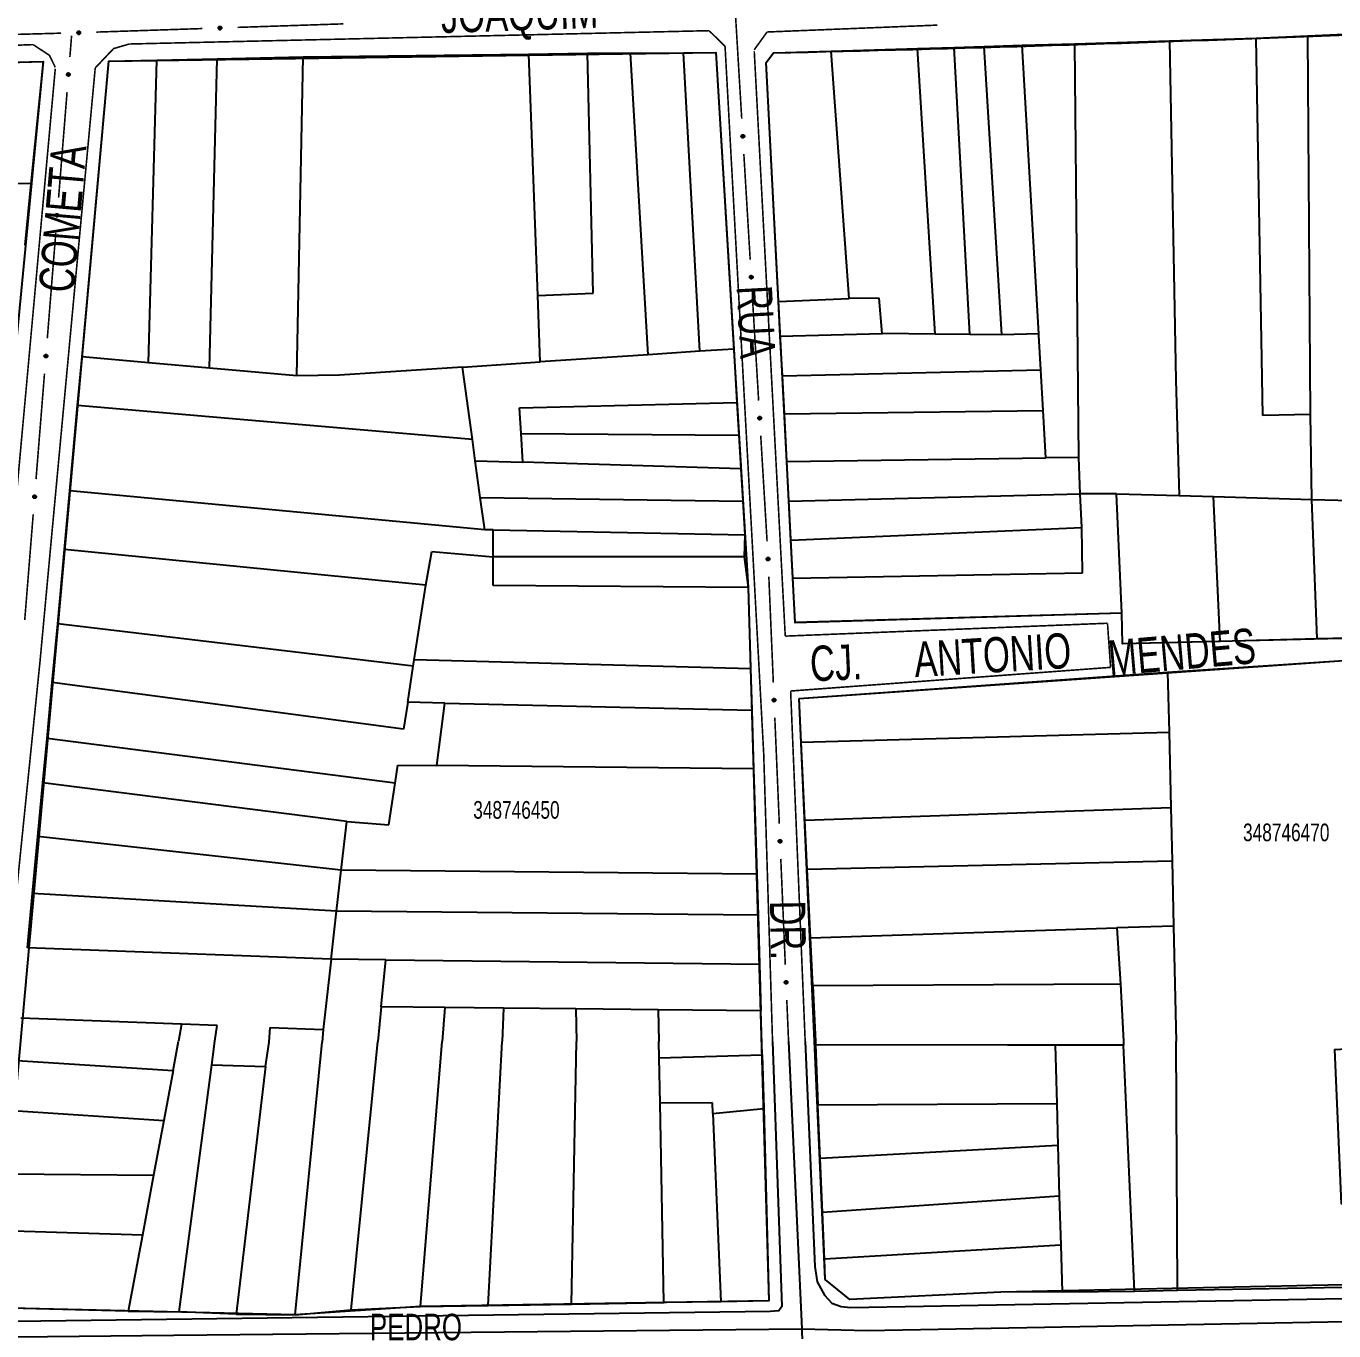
# Model space of a CAD drawing. Extents: x 199219 to 200475, y 4837288 to 4839440.
# Drawn here: x 199688.8 to 199837, y 4838713 to 4838860.8 of the extents above; entities that cross this region are included whole.
import ezdxf

# ---------------------------------------------------------------- set-up
doc = ezdxf.new("R2010")
doc.units = 0
doc.header["$LTSCALE"] = 3
doc.header["$MEASUREMENT"] = 0
doc.linetypes.add('PHANTOMX2', pattern=[5, 2.5, -0.5, 0.5, -0.5, 0.5, -0.5])
for name, color, linetype in [('CD_MALHA_LOTES', 40, 'CONTINUOUS'), ('CD_TXT_QUADRA', 7, 'CONTINUOUS'), ('RU-QUADRAS', 210, 'CONTINUOUS'), ('SV-EIXO-RUA-PAV', 20, 'CONTINUOUS'), ('SV-RUA-NAO-PAV-S-GUIA-C-GUIA', 7, 'PHANTOMX2'), ('SV-RUA-PAVIM-S-GUIA-C-GUIA', 7, 'CONTINUOUS'), ('SV-TXT-RUA-PAV-S-GUIA-C-GUIA', 7, 'CONTINUOUS')]:
    doc.layers.add(name, color=color, linetype=linetype)
doc.styles.add('3487-46-2D_TXTB$0$ARIAL', font='ARIAL.TTF')
doc.styles.add('ARIAL', font='ARIAL.TTF')

msp = doc.modelspace()

# ---------------------------------------------------------------- linework, layer by layer
at = {"layer": 'CD_MALHA_LOTES'}
for p, q in [((199801.7, 4838858.65), (199807.65, 4838858.83)), ((199807.65, 4838858.83), (199818.37, 4838859.15)), ((199808.11, 4838811.96), (199807.65, 4838858.83)), ((199818.37, 4838859.15), (199828.19, 4838859.45)), ((199818.37, 4838859.15), (199819.08, 4838820.72)), ((199828.19, 4838859.45), (199834.04, 4838859.72)), ((199828.97, 4838816.7), (199828.19, 4838859.45)), ((199834.04, 4838859.72), (199839.83, 4838859.99)), ((199834.36, 4838816.8), (199834.04, 4838859.72)), ((199710.48, 4838857.13), (199720.23, 4838857.34)), ((199719.51, 4838821.18), (199720.23, 4838857.34)), ((199720.23, 4838857.34), (199745.78, 4838857.63)), ((199745.78, 4838857.63), (199752.43, 4838857.75)), ((199746.8, 4838830.29), (199745.78, 4838857.63)), ((199752.43, 4838857.75), (199757.32, 4838857.78)), ((199753.09, 4838830.56), (199752.43, 4838857.75)), ((199757.32, 4838857.78), (199763.33, 4838857.81)), ((199759.32, 4838823.59), (199757.32, 4838857.78)), ((199763.33, 4838857.81), (199766.98, 4838857.83)), ((199765.18, 4838823.98), (199763.33, 4838857.81)), ((199766.98, 4838857.83), (199769, 4838824.23)), ((199772.68, 4838856.69), (199773.51, 4838857.79)), ((199773.51, 4838857.79), (199780.03, 4838857.99)), ((199780.03, 4838857.99), (199789.84, 4838858.29)), ((199782.08, 4838829.97), (199780.03, 4838857.99)), ((199789.84, 4838858.29), (199793.97, 4838858.41)), ((199791.84, 4838825.93), (199789.84, 4838858.29)), ((199793.97, 4838858.41), (199797.36, 4838858.52)), ((199795.77, 4838825.89), (199793.97, 4838858.41)), ((199797.36, 4838858.52), (199801.7, 4838858.65)), ((199799.37, 4838825.85), (199797.36, 4838858.52)), ((199803.56, 4838825.94), (199801.7, 4838858.65)), ((199679, 4838856.51), (199690.76, 4838856.81)), ((199690.76, 4838856.81), (199689.37, 4838842.95)), ((199695.16, 4838823.35), (199698.2, 4838856.87)), ((199698.2, 4838856.87), (199703.62, 4838856.98)), ((199702.7, 4838822.68), (199703.62, 4838856.98)), ((199703.62, 4838856.98), (199710.48, 4838857.13)), ((199709.59, 4838822.06), (199710.48, 4838857.13)), ((199774.08, 4838829.63), (199772.68, 4838856.69)), ((199689.37, 4838842.95), (199678.21, 4838843.21)), ((199689.37, 4838842.95), (199688.67, 4838836.01)), ((199746.8, 4838830.29), (199753.09, 4838830.56)), ((199747.08, 4838822.78), (199746.8, 4838830.29)), ((199774.08, 4838829.63), (199782.08, 4838829.97)), ((199774.28, 4838825.71), (199774.08, 4838829.63)), ((199785.48, 4838830.01), (199782.08, 4838829.97)), ((199785.83, 4838825.99), (199785.48, 4838830.01)), ((199774.28, 4838825.71), (199785.83, 4838825.99)), ((199774.51, 4838821.19), (199774.28, 4838825.71)), ((199791.84, 4838825.93), (199785.83, 4838825.99)), ((199795.77, 4838825.89), (199791.84, 4838825.93)), ((199799.37, 4838825.85), (199795.77, 4838825.89)), ((199803.56, 4838825.94), (199799.37, 4838825.85)), ((199803.57, 4838825.78), (199803.56, 4838825.94)), ((199803.79, 4838821.86), (199803.57, 4838825.78)), ((199694.66, 4838817.82), (199695.16, 4838823.35)), ((199702.7, 4838822.68), (199695.16, 4838823.35)), ((199759.32, 4838823.59), (199747.08, 4838822.78)), ((199765.18, 4838823.98), (199759.32, 4838823.59)), ((199769, 4838824.23), (199765.18, 4838823.98)), ((199769, 4838824.23), (199769.36, 4838818.18)), ((199709.59, 4838822.06), (199702.7, 4838822.68)), ((199719.51, 4838821.18), (199709.59, 4838822.06)), ((199738.26, 4838822.19), (199724.34, 4838821.26)), ((199738.26, 4838822.19), (199747.08, 4838822.78)), ((199739.39, 4838813.97), (199738.26, 4838822.19)), ((199774.51, 4838821.19), (199803.79, 4838821.86)), ((199804.05, 4838817.27), (199803.79, 4838821.86)), ((199724.34, 4838821.26), (199719.51, 4838821.18)), ((199774.74, 4838816.9), (199774.51, 4838821.19)), ((199819.08, 4838820.72), (199819.47, 4838807.62)), ((199693.78, 4838808.15), (199694.66, 4838817.82)), ((199739.39, 4838813.97), (199694.66, 4838817.82)), ((199744.73, 4838817.57), (199769.36, 4838818.18)), ((199744.9, 4838814.66), (199744.73, 4838817.57)), ((199769.36, 4838818.18), (199769.58, 4838814.48)), ((199774.74, 4838816.9), (199804.05, 4838817.27)), ((199775.02, 4838811.5), (199774.74, 4838816.9)), ((199804.35, 4838811.9), (199804.05, 4838817.27)), ((199834.36, 4838816.8), (199828.97, 4838816.7)), ((199834.5, 4838807.19), (199834.36, 4838816.8)), ((199744.9, 4838814.66), (199769.58, 4838814.48)), ((199745.09, 4838811.4), (199744.9, 4838814.66)), ((199769.58, 4838814.48), (199769.82, 4838810.65)), ((199739.72, 4838811.56), (199739.39, 4838813.97)), ((199740.29, 4838807.42), (199739.72, 4838811.56)), ((199739.72, 4838811.56), (199745.09, 4838811.4)), ((199769.82, 4838810.65), (199745.09, 4838811.4)), ((199775.02, 4838811.5), (199804.35, 4838811.9)), ((199775.25, 4838807), (199775.02, 4838811.5)), ((199808.11, 4838811.96), (199804.35, 4838811.9)), ((199808.24, 4838807.84), (199808.11, 4838811.96)), ((199769.82, 4838810.65), (199770.04, 4838806.98)), ((199693.18, 4838801.5), (199693.78, 4838808.15)), ((199740.79, 4838803.76), (199693.78, 4838808.15)), ((199740.29, 4838807.42), (199770.04, 4838806.98)), ((199740.79, 4838803.76), (199740.29, 4838807.42)), ((199770.04, 4838806.98), (199770.26, 4838803.17)), ((199775.25, 4838807), (199808.24, 4838807.84)), ((199775.48, 4838802.59), (199775.25, 4838807)), ((199812.38, 4838807.83), (199808.24, 4838807.84)), ((199808.45, 4838804.01), (199808.24, 4838807.84)), ((199812.98, 4838794.31), (199812.38, 4838807.83)), ((199812.38, 4838807.83), (199819.47, 4838807.62)), ((199819.47, 4838807.62), (199823.36, 4838807.51)), ((199824.13, 4838791.1), (199823.36, 4838807.51)), ((199823.36, 4838807.51), (199834.5, 4838807.19)), ((199835.09, 4838791.39), (199834.5, 4838807.19)), ((199834.5, 4838807.19), (199840.86, 4838807.01)), ((199775.48, 4838802.59), (199808.45, 4838804.01)), ((199808.51, 4838798.89), (199808.45, 4838804.01)), ((199741.74, 4838803.76), (199740.79, 4838803.76)), ((199741.74, 4838803.76), (199770.26, 4838803.17)), ((199741.74, 4838800.68), (199741.74, 4838803.76)), ((199770.26, 4838803.17), (199770.17, 4838800.68)), ((199775.7, 4838798.28), (199775.48, 4838802.59)), ((199692.42, 4838793.1), (199693.18, 4838801.5)), ((199734.11, 4838797.47), (199693.18, 4838801.5)), ((199734.11, 4838797.47), (199734.78, 4838801.28)), ((199734.78, 4838801.28), (199741.74, 4838800.68)), ((199770.17, 4838800.68), (199741.74, 4838800.68)), ((199741.74, 4838797.42), (199741.74, 4838800.68)), ((199770.17, 4838800.68), (199770.62, 4838797.21)), ((199775.7, 4838798.28), (199808.51, 4838798.89)), ((199775.96, 4838793.25), (199775.7, 4838798.28)), ((199732.81, 4838789.03), (199734.11, 4838797.47)), ((199770.62, 4838797.21), (199741.74, 4838797.42)), ((199770.62, 4838797.21), (199770.91, 4838788)), ((199812.98, 4838794.31), (199775.96, 4838793.25)), ((199813.06, 4838790.82), (199812.98, 4838794.31)), ((199691.79, 4838786.43), (199692.42, 4838793.1)), ((199732.7, 4838788.28), (199692.42, 4838793.1)), ((199824.13, 4838791.1), (199813.06, 4838790.82)), ((199835.09, 4838791.39), (199824.13, 4838791.1)), ((199845.66, 4838791.62), (199835.09, 4838791.39)), ((199818.16, 4838787.62), (199841.95, 4838789.2)), ((199732.06, 4838784.2), (199732.7, 4838788.28)), ((199732.7, 4838788.28), (199732.81, 4838789.03)), ((199770.91, 4838788), (199732.81, 4838789.03)), ((199770.91, 4838788), (199771.05, 4838783.3)), ((199691.2, 4838780.09), (199691.79, 4838786.43)), ((199731.59, 4838781.15), (199691.79, 4838786.43)), ((199776.4, 4838784.64), (199818.16, 4838787.62)), ((199818.16, 4838787.62), (199818.32, 4838780.83)), ((199732.06, 4838784.2), (199731.59, 4838781.15)), ((199736.26, 4838784.1), (199732.06, 4838784.2)), ((199735.35, 4838777.03), (199736.26, 4838784.1)), ((199736.26, 4838784.1), (199771.05, 4838783.3)), ((199771.05, 4838783.3), (199771.25, 4838776.65)), ((199776.64, 4838779.67), (199776.4, 4838784.64)), ((199776.64, 4838779.67), (199818.32, 4838780.83)), ((199818.32, 4838780.83), (199818.53, 4838772.28)), ((199690.73, 4838775.08), (199691.2, 4838780.09)), ((199730.64, 4838775.05), (199691.2, 4838780.09)), ((199777.06, 4838770.85), (199776.64, 4838779.67)), ((199730.64, 4838775.05), (199730.96, 4838777.07)), ((199730.96, 4838777.07), (199735.35, 4838777.03)), ((199771.25, 4838776.65), (199735.35, 4838777.03)), ((199771.25, 4838776.65), (199771.62, 4838764.73)), ((199690.16, 4838769.01), (199690.73, 4838775.08)), ((199725.16, 4838770.71), (199690.73, 4838775.08)), ((199729.91, 4838770.3), (199730.64, 4838775.05)), ((199777.06, 4838770.85), (199818.53, 4838772.28)), ((199818.53, 4838772.28), (199818.67, 4838766.23)), ((199724.53, 4838765.17), (199725.16, 4838770.71)), ((199725.16, 4838770.71), (199729.91, 4838770.3)), ((199777.32, 4838765.28), (199777.06, 4838770.85)), ((199689.56, 4838762.52), (199690.16, 4838769.01)), ((199724.53, 4838765.17), (199690.16, 4838769.01)), ((199777.32, 4838765.28), (199818.67, 4838766.23)), ((199818.67, 4838766.23), (199818.84, 4838758.85)), ((199724, 4838760.55), (199724.53, 4838765.17)), ((199771.62, 4838764.73), (199724.53, 4838765.17)), ((199771.62, 4838764.73), (199771.76, 4838760.08)), ((199777.69, 4838757.52), (199777.32, 4838765.28)), ((199688.98, 4838756.37), (199689.56, 4838762.52)), ((199724, 4838760.55), (199689.56, 4838762.52)), ((199723.38, 4838755.09), (199724, 4838760.55)), ((199771.76, 4838760.08), (199724, 4838760.55)), ((199771.76, 4838760.08), (199771.93, 4838754.53)), ((199777.69, 4838757.52), (199812.425946, 4838758.629421)), ((199818.84, 4838758.85), (199812.425946, 4838758.629421)), ((199812.425946, 4838758.629421), (199812.827672, 4838752.26374)), ((199818.84, 4838758.85), (199819.15, 4838745.75)), ((199777.95, 4838752.07), (199777.69, 4838757.52)), ((199723.38, 4838755.09), (199688.98, 4838756.37)), ((199723.38, 4838755.09), (199722.47, 4838747.11)), ((199729.57, 4838755.02), (199723.38, 4838755.09)), ((199729.05, 4838749.7), (199729.57, 4838755.02)), ((199729.57, 4838755.02), (199771.93, 4838754.53)), ((199771.93, 4838754.53), (199772.09, 4838749.24)), ((199805.27116, 4838752.233167), (199777.95, 4838752.07)), ((199812.827672, 4838752.26374), (199805.27116, 4838752.233167)), ((199812.827672, 4838752.26374), (199813.15, 4838745.81)), ((199777.95, 4838752.07), (199778.25, 4838745.75)), ((199729.05, 4838749.7), (199728.66, 4838745.75)), ((199736.28, 4838749.62), (199729.05, 4838749.7)), ((199736.28, 4838749.62), (199735.95, 4838745.75)), ((199742.93, 4838749.55), (199736.28, 4838749.62)), ((199742.93, 4838749.55), (199742.75, 4838745.75)), ((199751.13, 4838749.46), (199742.93, 4838749.55)), ((199760.46, 4838749.36), (199751.13, 4838749.46)), ((199751.13, 4838749.46), (199751.18, 4838745.75)), ((199772.09, 4838749.24), (199760.46, 4838749.36)), ((199760.46, 4838749.36), (199760.51, 4838745.75)), ((199706.45, 4838747.71), (199688.23, 4838748.4)), ((199706.45, 4838747.71), (199706.08, 4838745.79)), ((199710.48, 4838747.56), (199706.45, 4838747.71)), ((199710.21, 4838745.79), (199710.48, 4838747.56)), ((199716.355999, 4838745.682869), (199716.47, 4838747.34)), ((199716.47, 4838747.34), (199722.47, 4838747.11)), ((199722.47, 4838747.11), (199722.37, 4838745.68))]:
    msp.add_line(p, q, dxfattribs=at)
at = {"layer": 'CD_MALHA_LOTES', "linetype": 'Continuous'}
for p, q in [((199772.24, 4838744.26), (199772.09, 4838749.24)), ((199705.48, 4838742.49), (199706.08, 4838745.79)), ((199709.88, 4838743.1), (199710.21, 4838745.79)), ((199715.95, 4838742.93), (199716.355999, 4838745.682869)), ((199719.31, 4838714.78), (199722.37, 4838745.68)), ((199725.66, 4838715.34), (199728.66, 4838745.75)), ((199733.53, 4838715.72), (199735.95, 4838745.75)), ((199741.19, 4838715.85), (199742.75, 4838745.75)), ((199750.62, 4838716.01), (199751.18, 4838745.75)), ((199760.55, 4838743.92), (199760.51, 4838745.75)), ((199778.25, 4838745.75), (199778.27, 4838745.4)), ((199778.27, 4838745.4), (199778.53, 4838738.58)), ((199800.009446, 4838745.343228), (199778.27, 4838745.4)), ((199805.44, 4838745.33), (199800.009446, 4838745.343228)), ((199811.103718, 4838745.353697), (199805.44, 4838745.33)), ((199805.44, 4838745.33), (199805.62, 4838738.72)), ((199813.16, 4838745.36), (199811.103718, 4838745.353697)), ((199813.15, 4838745.81), (199813.16, 4838745.36)), ((199814.4, 4838717.46), (199813.16, 4838745.36)), ((199819.28, 4838717.58), (199819.15, 4838745.75)), ((199687.81, 4838743.61), (199705.48, 4838742.49)), ((199760.55, 4838743.92), (199772.24, 4838744.26)), ((199760.66, 4838738.76), (199760.55, 4838743.92)), ((199772.24, 4838744.26), (199772.41, 4838738.16)), ((199705.48, 4838742.49), (199704.42, 4838736.8)), ((199706.18, 4838715.12), (199709.88, 4838743.1)), ((199709.88, 4838743.1), (199715.95, 4838742.93)), ((199715.95, 4838742.93), (199712.62, 4838714.88)), ((199766.59, 4838738.83), (199760.66, 4838738.76)), ((199761.08, 4838716.17), (199760.66, 4838738.76)), ((199766.64, 4838737.61), (199766.59, 4838738.83)), ((199687.33, 4838737.96), (199704.42, 4838736.8)), ((199766.64, 4838737.61), (199772.41, 4838738.16)), ((199766.64, 4838737.61), (199767.54, 4838716.28)), ((199772.41, 4838738.16), (199772.99, 4838716.38)), ((199778.53, 4838738.58), (199805.62, 4838738.72)), ((199778.79, 4838732.49), (199778.53, 4838738.58)), ((199805.62, 4838738.72), (199805.72, 4838733.98)), ((199704.42, 4838736.8), (199703.27, 4838730.61)), ((199805.72, 4838733.98), (199778.79, 4838732.49)), ((199805.72, 4838733.98), (199805.89, 4838728.22)), ((199779.06, 4838726.37), (199778.79, 4838732.49)), ((199686.73, 4838730.76), (199703.27, 4838730.61)), ((199703.27, 4838730.61), (199702, 4838723.83)), ((199805.89, 4838728.22), (199779.06, 4838726.37)), ((199805.89, 4838728.22), (199806.05, 4838722.67)), ((199779.28, 4838721.11), (199779.06, 4838726.37)), ((199702, 4838723.83), (199686.19, 4838724.31)), ((199702, 4838723.83), (199700.4, 4838715.21)), ((199806.05, 4838722.67), (199779.28, 4838721.11)), ((199806.05, 4838722.67), (199806.2, 4838717.41)), ((199779.38, 4838718.78), (199779.28, 4838721.11)), ((199782.16, 4838716.52), (199779.38, 4838718.78)), ((199799.25, 4838717.34), (199782.16, 4838716.52)), ((199806.2, 4838717.41), (199799.25, 4838717.34)), ((199806.2, 4838717.41), (199814.4, 4838717.46)), ((199814.4, 4838717.46), (199819.28, 4838717.58)), ((199819.28, 4838717.58), (199840.04, 4838717.97)), ((199700.4, 4838715.21), (199685.46, 4838715.6)), ((199700.4, 4838715.21), (199706.18, 4838715.12)), ((199712.62, 4838714.88), (199706.18, 4838715.12)), ((199719.31, 4838714.78), (199725.66, 4838715.34)), ((199725.66, 4838715.34), (199733.53, 4838715.72)), ((199733.53, 4838715.72), (199741.19, 4838715.85)), ((199741.19, 4838715.85), (199750.62, 4838716.01)), ((199750.62, 4838716.01), (199761.08, 4838716.17)), ((199767.54, 4838716.28), (199761.08, 4838716.17)), ((199772.99, 4838716.38), (199767.54, 4838716.28)), ((199712.62, 4838714.88), (199719.31, 4838714.78))]:
    msp.add_line(p, q, dxfattribs=at)
at = {"layer": 'RU-QUADRAS', "color": 6, "linetype": 'Continuous'}
for points in [[(199563.07, 4838997.71, 0.0093331344), (199662, 4839018.25), (199718.71, 4838931.19), (199717.71, 4838928.6), (199708.12, 4838923.85, 0.0169523893), (199708.62, 4838865.96, 0.0077709375), (199587.07, 4838860.2), (199581.93, 4838905.45), (199578.72, 4838925.56)], [(199772.68, 4838856.69), (199773.51, 4838857.79, 0.0080451857), (199899.63, 4838862.77), (199900.91, 4838861.99), (199928.73, 4838804.93, -0.0116969733), (199857.6, 4838790.24), (199845.87, 4838789.94), (199845.66, 4838791.62), (199813.06, 4838790.82), (199812.98, 4838794.31), (199775.96, 4838793.2)], [(199589.01, 4838853.27), (199589.95, 4838854.3), (199690.76, 4838856.81), (199684.3, 4838789.87), (199646.17, 4838792.6), (199646.55, 4838787.25), (199683.66, 4838784.64), (199677.76, 4838714.87), (199609.49, 4838714.03), (199607.97, 4838715.95, -0.0105393935), (199598.01, 4838791.62), (199593.16, 4838824.81), (199634.38, 4838830.94), (199634.33, 4838834.41), (199592.6, 4838828.69)]]:
    msp.add_lwpolyline(points, format="xyb", close=True, dxfattribs=at)
for points in [[(199685.46, 4838715.6), (199698.2, 4838856.87), (199766.98, 4838857.83), (199770.62, 4838797.21), (199772.99, 4838716.38), (199733.53, 4838715.72), (199719.31, 4838714.78)], [(199776.4, 4838784.64), (199841.95, 4838789.2), (199841.85, 4838784.59), (199902.14, 4838789.22), (199899.52, 4838794.34), (199930.74, 4838801.39), (199971.26, 4838720.25), (199889.47, 4838719.58), (199866.44, 4838718.3), (199848.7, 4838718.42), (199799.25, 4838717.34), (199782.16, 4838716.52), (199779.38, 4838718.78)]]:
    msp.add_lwpolyline(points, close=True, dxfattribs=at)
at = {"layer": 'SV-EIXO-RUA-PAV', "const_width": 0.18}
for points in [[(199769.19, 4838862.32), (199769.908358, 4838850.341521)], [(199696.795666, 4838860.149902), (199708.788996, 4838860.549947)], [(199712.786773, 4838860.683295), (199724.780103, 4838861.08334)], [(199680.802178, 4838859.694461), (199692.797564, 4838860.027228)], [(199693.787101, 4838857.333888), (199693.946929, 4838859.327492)], [(199693.946929, 4838859.327492), (199693.98, 4838859.74)], [(199692.508475, 4838841.38506), (199693.467444, 4838853.346681)], [(199770.147811, 4838846.348695), (199770.866169, 4838834.370215)], [(199691.229849, 4838825.436232), (199692.188819, 4838837.397853)], [(199771.105622, 4838830.377389), (199771.823981, 4838818.39891)], [(199689.951223, 4838809.487404), (199690.910193, 4838821.449025)], [(199772.063433, 4838814.406084), (199772.781792, 4838802.427605)], [(199688.672598, 4838793.538576), (199689.631567, 4838805.500197)], [(199772.980021, 4838798.432668), (199773.48872, 4838786.443455)], [(199773.658287, 4838782.447051), (199774.166986, 4838770.457838)], [(199774.336552, 4838766.461433), (199774.845251, 4838754.47222)], [(199775.014818, 4838750.475816), (199775.184384, 4838746.479412)], [(199775.184384, 4838746.479412), (199775.215656, 4838745.74239)]]:
    msp.add_lwpolyline(points, dxfattribs=at)
at = {"layer": 'SV-EIXO-RUA-PAV'}
for points in [[(199694.649507, 4838860.188458), (199694.682409, 4838860.224645), (199694.718087, 4838860.249017), (199694.753694, 4838860.260781), (199694.78787, 4838860.262972), (199694.823086, 4838860.261275), (199694.858214, 4838860.25173), (199694.894856, 4838860.232501), (199694.931388, 4838860.199751), (199694.953953, 4838860.161562), (199694.967354, 4838860.12727), (199694.97169, 4838860.091764), (199694.969468, 4838860.057581), (199694.958348, 4838860.021421), (199694.938498, 4838859.984478), (199694.904677, 4838859.948541), (199694.869536, 4838859.924886), (199694.834796, 4838859.914412), (199694.799074, 4838859.910279), (199694.763142, 4838859.912442), (199694.728714, 4838859.92201), (199694.691555, 4838859.942062), (199694.656527, 4838859.975913), (199694.632534, 4838860.010693), (199694.621575, 4838860.045277), (199694.618298, 4838860.080537), (199694.61957, 4838860.115879), (199694.627694, 4838860.15159), (199694.649507, 4838860.188458)], [(199710.640614, 4838860.721851), (199710.673516, 4838860.758038), (199710.709193, 4838860.782411), (199710.744801, 4838860.794174), (199710.778977, 4838860.796365), (199710.814193, 4838860.794668), (199710.849321, 4838860.785124), (199710.885962, 4838860.765894), (199710.922494, 4838860.733144), (199710.94506, 4838860.694955), (199710.958461, 4838860.660663), (199710.962797, 4838860.625158), (199710.960575, 4838860.590974), (199710.949454, 4838860.554814), (199710.929605, 4838860.517871), (199710.895784, 4838860.481934), (199710.860643, 4838860.458279), (199710.825903, 4838860.447805), (199710.790181, 4838860.443672), (199710.754249, 4838860.445836), (199710.719821, 4838860.455403), (199710.682662, 4838860.475455), (199710.647634, 4838860.509307), (199710.623641, 4838860.544086), (199710.612682, 4838860.57867), (199710.609405, 4838860.61393), (199710.610677, 4838860.649272), (199710.618801, 4838860.684983), (199710.640614, 4838860.721851)], [(199693.506062, 4838855.205861), (199693.473828, 4838855.242644), (199693.453647, 4838855.280849), (199693.445986, 4838855.317559), (199693.447675, 4838855.351763), (199693.453344, 4838855.386562), (199693.4668, 4838855.420385), (199693.49005, 4838855.454616), (199693.526722, 4838855.48721), (199693.567218, 4838855.505311), (199693.602806, 4838855.514748), (199693.638574, 4838855.51504), (199693.672286, 4838855.508967), (199693.706957, 4838855.493827), (199693.741417, 4838855.469927), (199693.773299, 4838855.432259), (199693.792827, 4838855.394668), (199693.799305, 4838855.358966), (199693.799372, 4838855.323006), (199693.793158, 4838855.287549), (199693.779758, 4838855.254424), (199693.755632, 4838855.219771), (199693.718036, 4838855.188797), (199693.680766, 4838855.168891), (199693.645165, 4838855.161914), (199693.60976, 4838855.162646), (199693.574789, 4838855.167907), (199693.540226, 4838855.180018), (199693.506062, 4838855.205861)], [(199770.129367, 4838848.49512), (199770.166414, 4838848.463191), (199770.191726, 4838848.428173), (199770.204431, 4838848.392891), (199770.207528, 4838848.358785), (199770.206767, 4838848.323536), (199770.198159, 4838848.288167), (199770.179909, 4838848.251028), (199770.148141, 4838848.213639), (199770.110564, 4838848.190068), (199770.07664, 4838848.175761), (199770.041262, 4838848.170484), (199770.007032, 4838848.171797), (199769.970589, 4838848.181954), (199769.933133, 4838848.200815), (199769.89631, 4838848.23367), (199769.871731, 4838848.26817), (199769.860338, 4838848.30262), (199769.855258, 4838848.33822), (199769.856466, 4838848.374197), (199769.865116, 4838848.408867), (199769.884175, 4838848.446545), (199769.917084, 4838848.48246), (199769.951214, 4838848.507368), (199769.985495, 4838848.519241), (199770.020656, 4838848.523453), (199770.056019, 4838848.52312), (199770.091933, 4838848.515947), (199770.129367, 4838848.49512)], [(199692.227436, 4838839.257033), (199692.195203, 4838839.293816), (199692.175021, 4838839.332021), (199692.16736, 4838839.368731), (199692.169049, 4838839.402935), (199692.174718, 4838839.437734), (199692.188174, 4838839.471556), (199692.211424, 4838839.505788), (199692.248096, 4838839.538382), (199692.288592, 4838839.556483), (199692.32418, 4838839.565919), (199692.359948, 4838839.566212), (199692.39366, 4838839.560139), (199692.428331, 4838839.544999), (199692.462792, 4838839.521099), (199692.494673, 4838839.483431), (199692.514202, 4838839.44584), (199692.520679, 4838839.410138), (199692.520746, 4838839.374178), (199692.514532, 4838839.338721), (199692.501132, 4838839.305596), (199692.477006, 4838839.270943), (199692.43941, 4838839.239968), (199692.402141, 4838839.220063), (199692.366539, 4838839.213086), (199692.331134, 4838839.213818), (199692.296163, 4838839.219079), (199692.2616, 4838839.23119), (199692.227436, 4838839.257033)], [(199771.087178, 4838832.523815), (199771.124226, 4838832.491885), (199771.149537, 4838832.456868), (199771.162242, 4838832.421585), (199771.165339, 4838832.387479), (199771.164578, 4838832.352231), (199771.15597, 4838832.316862), (199771.137721, 4838832.279723), (199771.105952, 4838832.242334), (199771.068375, 4838832.218762), (199771.034451, 4838832.204456), (199770.999074, 4838832.199178), (199770.964844, 4838832.200492), (199770.9284, 4838832.210648), (199770.890944, 4838832.22951), (199770.854121, 4838832.262364), (199770.829542, 4838832.296865), (199770.818149, 4838832.331315), (199770.813069, 4838832.366914), (199770.814277, 4838832.402891), (199770.822927, 4838832.437561), (199770.841986, 4838832.47524), (199770.874895, 4838832.511154), (199770.909025, 4838832.536062), (199770.943306, 4838832.547936), (199770.978467, 4838832.552148), (199771.01383, 4838832.551814), (199771.049744, 4838832.544641), (199771.087178, 4838832.523815)], [(199690.94881, 4838823.308205), (199690.916577, 4838823.344988), (199690.896395, 4838823.383193), (199690.888735, 4838823.419903), (199690.890423, 4838823.454107), (199690.896092, 4838823.488906), (199690.909548, 4838823.522728), (199690.932798, 4838823.55696), (199690.96947, 4838823.589554), (199691.009966, 4838823.607655), (199691.045554, 4838823.617091), (199691.081322, 4838823.617384), (199691.115034, 4838823.61131), (199691.149706, 4838823.596171), (199691.184166, 4838823.572271), (199691.216047, 4838823.534603), (199691.235576, 4838823.497012), (199691.242054, 4838823.46131), (199691.24212, 4838823.42535), (199691.235907, 4838823.389893), (199691.222507, 4838823.356768), (199691.19838, 4838823.322115), (199691.160785, 4838823.29114), (199691.123515, 4838823.271235), (199691.087913, 4838823.264258), (199691.052509, 4838823.26499), (199691.017537, 4838823.270251), (199690.982974, 4838823.282362), (199690.94881, 4838823.308205)], [(199772.044989, 4838816.552509), (199772.082037, 4838816.52058), (199772.107348, 4838816.485562), (199772.120053, 4838816.45028), (199772.12315, 4838816.416174), (199772.122389, 4838816.380925), (199772.113781, 4838816.345556), (199772.095532, 4838816.308417), (199772.063763, 4838816.271028), (199772.026187, 4838816.247457), (199771.992262, 4838816.23315), (199771.956885, 4838816.227873), (199771.922655, 4838816.229186), (199771.886211, 4838816.239343), (199771.848755, 4838816.258204), (199771.811932, 4838816.291059), (199771.787353, 4838816.325559), (199771.77596, 4838816.360009), (199771.77088, 4838816.395609), (199771.772088, 4838816.431586), (199771.780738, 4838816.466256), (199771.799797, 4838816.503934), (199771.832706, 4838816.539849), (199771.866836, 4838816.564757), (199771.901117, 4838816.57663), (199771.936278, 4838816.580842), (199771.971641, 4838816.580509), (199772.007555, 4838816.573336), (199772.044989, 4838816.552509)], [(199689.670185, 4838807.359377), (199689.637951, 4838807.39616), (199689.61777, 4838807.434365), (199689.610109, 4838807.471075), (199689.611798, 4838807.505279), (199689.617467, 4838807.540078), (199689.630923, 4838807.5739), (199689.654172, 4838807.608132), (199689.690844, 4838807.640725), (199689.731341, 4838807.658827), (199689.766928, 4838807.668263), (199689.802696, 4838807.668556), (199689.836409, 4838807.662482), (199689.87108, 4838807.647343), (199689.90554, 4838807.623443), (199689.937422, 4838807.585775), (199689.95695, 4838807.548184), (199689.963428, 4838807.512482), (199689.963494, 4838807.476522), (199689.957281, 4838807.441065), (199689.943881, 4838807.40794), (199689.919754, 4838807.373287), (199689.882159, 4838807.342312), (199689.844889, 4838807.322407), (199689.809288, 4838807.31543), (199689.773883, 4838807.316162), (199689.738911, 4838807.321423), (199689.704349, 4838807.333534), (199689.670185, 4838807.359377)], [(199772.999129, 4838800.579088), (199773.035612, 4838800.546515), (199773.060307, 4838800.51106), (199773.072393, 4838800.47556), (199773.074893, 4838800.441406), (199773.073515, 4838800.406176), (199773.06429, 4838800.370963), (199773.045393, 4838800.334149), (199773.012975, 4838800.297321), (199772.974993, 4838800.274411), (199772.940823, 4838800.2607), (199772.905359, 4838800.256042), (199772.871157, 4838800.257954), (199772.834897, 4838800.268747), (199772.797776, 4838800.288261), (199772.761534, 4838800.321754), (199772.737562, 4838800.35668), (199772.726773, 4838800.391323), (199772.722317, 4838800.427006), (199772.724154, 4838800.462957), (199772.73341, 4838800.49747), (199772.753124, 4838800.534809), (199772.786657, 4838800.570143), (199772.821217, 4838800.59445), (199772.855701, 4838800.605721), (199772.89093, 4838800.609318), (199772.926282, 4838800.608366), (199772.962065, 4838800.600566), (199772.999129, 4838800.579088)], [(199773.677394, 4838784.593471), (199773.713878, 4838784.560898), (199773.738573, 4838784.525443), (199773.750659, 4838784.489943), (199773.753159, 4838784.455789), (199773.751781, 4838784.420558), (199773.742555, 4838784.385346), (199773.723659, 4838784.348532), (199773.691241, 4838784.311704), (199773.653258, 4838784.288793), (199773.619089, 4838784.275083), (199773.583624, 4838784.270425), (199773.549422, 4838784.272337), (199773.513162, 4838784.283129), (199773.476042, 4838784.302643), (199773.439799, 4838784.336137), (199773.415827, 4838784.371062), (199773.405039, 4838784.405706), (199773.400582, 4838784.441389), (199773.40242, 4838784.47734), (199773.411675, 4838784.511853), (199773.43139, 4838784.549192), (199773.464922, 4838784.584525), (199773.499483, 4838784.608832), (199773.533966, 4838784.620104), (199773.569195, 4838784.623701), (199773.604547, 4838784.622749), (199773.64033, 4838784.614949), (199773.677394, 4838784.593471)], [(199774.35566, 4838768.607853), (199774.392143, 4838768.575281), (199774.416838, 4838768.539826), (199774.428924, 4838768.504326), (199774.431424, 4838768.470171), (199774.430046, 4838768.434941), (199774.420821, 4838768.399729), (199774.401925, 4838768.362914), (199774.369507, 4838768.326087), (199774.331524, 4838768.303176), (199774.297354, 4838768.289465), (199774.26189, 4838768.284808), (199774.227688, 4838768.28672), (199774.191428, 4838768.297512), (199774.154307, 4838768.317026), (199774.118065, 4838768.35052), (199774.094093, 4838768.385445), (199774.083304, 4838768.420089), (199774.078848, 4838768.455772), (199774.080685, 4838768.491722), (199774.089941, 4838768.526236), (199774.109655, 4838768.563575), (199774.143188, 4838768.598908), (199774.177748, 4838768.623215), (199774.212232, 4838768.634487), (199774.247461, 4838768.638084), (199774.282813, 4838768.637132), (199774.318596, 4838768.629331), (199774.35566, 4838768.607853)], [(199775.033925, 4838752.622236), (199775.070409, 4838752.589664), (199775.095104, 4838752.554209), (199775.10719, 4838752.518709), (199775.10969, 4838752.484554), (199775.108312, 4838752.449324), (199775.099086, 4838752.414111), (199775.08019, 4838752.377297), (199775.047772, 4838752.34047), (199775.009789, 4838752.317559), (199774.97562, 4838752.303848), (199774.940155, 4838752.299191), (199774.905953, 4838752.301103), (199774.869693, 4838752.311895), (199774.832573, 4838752.331409), (199774.79633, 4838752.364903), (199774.772358, 4838752.399828), (199774.76157, 4838752.434472), (199774.757113, 4838752.470155), (199774.758951, 4838752.506105), (199774.768206, 4838752.540619), (199774.787921, 4838752.577958), (199774.821453, 4838752.613291), (199774.856014, 4838752.637598), (199774.890497, 4838752.64887), (199774.925726, 4838752.652467), (199774.961078, 4838752.651514), (199774.996861, 4838752.643714), (199775.033925, 4838752.622236)]]:
    msp.add_lwpolyline(points, close=True, dxfattribs=at)
for points in [[(199694.702687, 4838860.238626), (199694.831836, 4838860.255221)], [(199694.718087, 4838860.249017), (199694.823086, 4838860.261275)], [(199710.609405, 4838860.61393), (199710.958461, 4838860.660663)], [(199710.610677, 4838860.649272), (199710.94506, 4838860.694955)], [(199710.612682, 4838860.57867), (199710.962797, 4838860.625158)], [(199710.613654, 4838860.595955), (199710.958958, 4838860.64024)], [(199710.61379, 4838860.632823), (199710.946729, 4838860.679425)], [(199710.618801, 4838860.684983), (199710.922494, 4838860.733144)], [(199710.619471, 4838860.667144), (199710.929181, 4838860.714337)], [(199710.621656, 4838860.560725), (199710.958686, 4838860.607464)], [(199710.623641, 4838860.544086), (199710.960575, 4838860.590974)], [(199710.630608, 4838860.701648), (199710.900769, 4838860.747522)], [(199710.63784, 4838860.525767), (199710.950323, 4838860.571688)], [(199710.640614, 4838860.721851), (199710.885962, 4838860.765894)], [(199710.647634, 4838860.509307), (199710.949454, 4838860.554814)], [(199710.659337, 4838860.740834), (199710.860264, 4838860.774841)], [(199710.668934, 4838860.494038), (199710.936504, 4838860.53573)], [(199710.673516, 4838860.758038), (199710.849321, 4838860.785124)], [(199710.682662, 4838860.475455), (199710.929605, 4838860.517871)], [(199710.693794, 4838860.772019), (199710.822942, 4838860.788615)], [(199710.706666, 4838860.467991), (199710.904956, 4838860.49918)], [(199710.709193, 4838860.782411), (199710.814193, 4838860.794668)], [(199710.719821, 4838860.455403), (199710.895784, 4838860.481934)], [(199710.741351, 4838860.451399), (199710.871818, 4838860.469404)], [(199710.754249, 4838860.445836), (199710.860643, 4838860.458279)], [(199694.618298, 4838860.080537), (199694.967354, 4838860.12727)], [(199694.61957, 4838860.115879), (199694.953953, 4838860.161562)], [(199694.621575, 4838860.045277), (199694.97169, 4838860.091764)], [(199694.622547, 4838860.062562), (199694.967852, 4838860.106847)], [(199694.622683, 4838860.099429), (199694.955622, 4838860.146032)], [(199694.627694, 4838860.15159), (199694.931388, 4838860.199751)], [(199694.628365, 4838860.133751), (199694.938075, 4838860.180944)], [(199694.630549, 4838860.027332), (199694.96758, 4838860.074071)], [(199694.632534, 4838860.010693), (199694.969468, 4838860.057581)], [(199694.639501, 4838860.168254), (199694.909662, 4838860.214128)], [(199694.646733, 4838859.992374), (199694.959216, 4838860.038295)], [(199694.649507, 4838860.188458), (199694.894856, 4838860.232501)], [(199694.656527, 4838859.975913), (199694.958348, 4838860.021421)], [(199694.66823, 4838860.207441), (199694.869158, 4838860.241448)], [(199694.677828, 4838859.960645), (199694.945397, 4838860.002336)], [(199694.682409, 4838860.224645), (199694.858214, 4838860.25173)], [(199694.691555, 4838859.942062), (199694.938498, 4838859.984478)], [(199694.715559, 4838859.934598), (199694.91385, 4838859.965787)], [(199694.728714, 4838859.92201), (199694.904677, 4838859.948541)], [(199694.750244, 4838859.918006), (199694.880711, 4838859.936011)], [(199694.763142, 4838859.912442), (199694.869536, 4838859.924886)], [(199693.453647, 4838855.280849), (199693.453344, 4838855.386562)], [(199693.46223, 4838855.264374), (199693.460348, 4838855.39457)], [(199693.473828, 4838855.242644), (199693.4668, 4838855.420385)], [(199693.489318, 4838855.22661), (199693.478254, 4838855.430095)], [(199693.506062, 4838855.205861), (199693.49005, 4838855.454616)], [(199693.525004, 4838855.193634), (199693.509979, 4838855.467249)], [(199693.540226, 4838855.180018), (199693.526722, 4838855.48721)], [(199693.558026, 4838855.178666), (199693.546164, 4838855.491727)], [(199693.574789, 4838855.167907), (199693.567218, 4838855.505311)], [(199693.591485, 4838855.169139), (199693.582837, 4838855.505213)], [(199693.60976, 4838855.162646), (199693.602806, 4838855.514748)], [(199693.6281, 4838855.164835), (199693.623154, 4838855.512932)], [(199693.645165, 4838855.161914), (199693.638574, 4838855.51504)], [(199693.66401, 4838855.168801), (199693.655689, 4838855.508955)], [(199693.680766, 4838855.168891), (199693.672286, 4838855.508967)], [(199693.700573, 4838855.180927), (199693.690289, 4838855.496599)], [(199693.718036, 4838855.188797), (199693.706957, 4838855.493827)], [(199693.735616, 4838855.208234), (199693.724454, 4838855.478802)], [(199693.755632, 4838855.219771), (199693.741417, 4838855.469927)], [(199693.765763, 4838855.242777), (199693.757201, 4838855.443323)], [(199693.779758, 4838855.254424), (199693.773299, 4838855.432259)], [(199693.786172, 4838855.275363), (199693.783038, 4838855.407029)], [(199693.793158, 4838855.287549), (199693.792827, 4838855.394668)], [(199769.865116, 4838848.408867), (199769.89631, 4838848.23367)], [(199769.87735, 4838848.422351), (199769.913793, 4838848.224959)], [(199769.884175, 4838848.446545), (199769.933133, 4838848.200815)], [(199769.902386, 4838848.460761), (199769.951168, 4838848.194393)], [(199769.917084, 4838848.48246), (199769.970589, 4838848.181954)], [(199769.933279, 4838848.492687), (199769.98748, 4838848.181534)], [(199769.951214, 4838848.507368), (199770.007032, 4838848.171797)], [(199769.967794, 4838848.509794), (199770.023466, 4838848.174123)], [(199769.985495, 4838848.519241), (199770.041262, 4838848.170484)], [(199770.0028, 4838848.518728), (199770.056238, 4838848.174721)], [(199770.020656, 4838848.523453), (199770.07664, 4838848.175761)], [(199770.039658, 4838848.519571), (199770.095084, 4838848.187987)], [(199770.056019, 4838848.52312), (199770.110564, 4838848.190068)], [(199770.074118, 4838848.514803), (199770.129518, 4838848.206456)], [(199770.091933, 4838848.515947), (199770.148141, 4838848.213639)], [(199770.108905, 4838848.504587), (199770.161936, 4838848.235739)], [(199770.129367, 4838848.49512), (199770.179909, 4838848.251028)], [(199770.14884, 4838848.476908), (199770.188171, 4838848.276955)], [(199770.166414, 4838848.463191), (199770.198159, 4838848.288167)], [(199770.18093, 4838848.443291), (199770.200948, 4838848.314629)], [(199770.191726, 4838848.428173), (199770.206767, 4838848.323536)], [(199769.856466, 4838848.374197), (199769.871731, 4838848.26817)], [(199769.861685, 4838848.387238), (199769.883148, 4838848.257295)], [(199692.246378, 4838839.244806), (199692.231354, 4838839.518421)], [(199692.2616, 4838839.23119), (199692.248096, 4838839.538382)], [(199692.279401, 4838839.229838), (199692.267538, 4838839.542898)], [(199692.296163, 4838839.219079), (199692.288592, 4838839.556483)], [(199692.312859, 4838839.220311), (199692.304211, 4838839.556385)], [(199692.331134, 4838839.213818), (199692.32418, 4838839.565919)], [(199692.349474, 4838839.216007), (199692.344528, 4838839.564104)], [(199692.366539, 4838839.213086), (199692.359948, 4838839.566212)], [(199692.385384, 4838839.219973), (199692.377063, 4838839.560127)], [(199692.402141, 4838839.220063), (199692.39366, 4838839.560139)], [(199692.421947, 4838839.232099), (199692.411664, 4838839.547771)], [(199692.43941, 4838839.239968), (199692.428331, 4838839.544999)], [(199692.45699, 4838839.259406), (199692.445828, 4838839.529974)], [(199692.477006, 4838839.270943), (199692.462792, 4838839.521099)], [(199692.175021, 4838839.332021), (199692.174718, 4838839.437734)], [(199692.183604, 4838839.315546), (199692.181722, 4838839.445742)], [(199692.195203, 4838839.293816), (199692.188174, 4838839.471556)], [(199692.210693, 4838839.277782), (199692.199628, 4838839.481267)], [(199692.227436, 4838839.257033), (199692.211424, 4838839.505788)], [(199692.487138, 4838839.293949), (199692.478575, 4838839.494495)], [(199692.501132, 4838839.305596), (199692.494673, 4838839.483431)], [(199692.507546, 4838839.326535), (199692.504412, 4838839.458201)], [(199692.514532, 4838839.338721), (199692.514202, 4838839.44584)], [(199770.814277, 4838832.402891), (199770.829542, 4838832.296865)], [(199770.819496, 4838832.415932), (199770.840959, 4838832.28599)], [(199770.822927, 4838832.437561), (199770.854121, 4838832.262364)], [(199770.835161, 4838832.451046), (199770.871605, 4838832.253653)], [(199770.841986, 4838832.47524), (199770.890944, 4838832.22951)], [(199770.860197, 4838832.489456), (199770.908979, 4838832.223087)], [(199770.874895, 4838832.511154), (199770.9284, 4838832.210648)], [(199770.89109, 4838832.521382), (199770.945291, 4838832.210228)], [(199770.909025, 4838832.536062), (199770.964844, 4838832.200492)], [(199770.925605, 4838832.538488), (199770.981277, 4838832.202818)], [(199770.943306, 4838832.547936), (199770.999074, 4838832.199178)], [(199770.960611, 4838832.547423), (199771.014049, 4838832.203416)], [(199770.978467, 4838832.552148), (199771.034451, 4838832.204456)], [(199770.997469, 4838832.548266), (199771.052895, 4838832.216681)], [(199771.01383, 4838832.551814), (199771.068375, 4838832.218762)], [(199771.031929, 4838832.543498), (199771.087329, 4838832.23515)], [(199771.049744, 4838832.544641), (199771.105952, 4838832.242334)], [(199771.066716, 4838832.533281), (199771.119747, 4838832.264434)], [(199771.087178, 4838832.523815), (199771.137721, 4838832.279723)], [(199771.106651, 4838832.505603), (199771.145982, 4838832.305649)], [(199771.124226, 4838832.491885), (199771.15597, 4838832.316862)], [(199771.138741, 4838832.471986), (199771.158759, 4838832.343324)], [(199771.149537, 4838832.456868), (199771.164578, 4838832.352231)], [(199690.896395, 4838823.383193), (199690.896092, 4838823.488906)], [(199690.904978, 4838823.366717), (199690.903096, 4838823.496914)], [(199690.916577, 4838823.344988), (199690.909548, 4838823.522728)], [(199690.932067, 4838823.328954), (199690.921002, 4838823.532439)], [(199690.94881, 4838823.308205), (199690.932798, 4838823.55696)], [(199690.967752, 4838823.295978), (199690.952728, 4838823.569593)], [(199690.982974, 4838823.282362), (199690.96947, 4838823.589554)], [(199691.000775, 4838823.28101), (199690.988913, 4838823.59407)], [(199691.017537, 4838823.270251), (199691.009966, 4838823.607655)], [(199691.034233, 4838823.271483), (199691.025585, 4838823.607557)], [(199691.052509, 4838823.26499), (199691.045554, 4838823.617091)], [(199691.070849, 4838823.267179), (199691.065902, 4838823.615276)], [(199691.087913, 4838823.264258), (199691.081322, 4838823.617384)], [(199691.106758, 4838823.271144), (199691.098437, 4838823.611299)], [(199691.123515, 4838823.271235), (199691.115034, 4838823.61131)], [(199691.143322, 4838823.283271), (199691.133038, 4838823.598943)], [(199691.160785, 4838823.29114), (199691.149706, 4838823.596171)], [(199691.178364, 4838823.310577), (199691.167202, 4838823.581146)], [(199691.19838, 4838823.322115), (199691.184166, 4838823.572271)], [(199691.208512, 4838823.345121), (199691.199949, 4838823.545667)], [(199691.222507, 4838823.356768), (199691.216047, 4838823.534603)], [(199691.22892, 4838823.377707), (199691.225787, 4838823.509373)], [(199691.235907, 4838823.389893), (199691.235576, 4838823.497012)], [(199771.772088, 4838816.431586), (199771.787353, 4838816.325559)], [(199771.777308, 4838816.444627), (199771.79877, 4838816.314684)], [(199771.780738, 4838816.466256), (199771.811932, 4838816.291059)], [(199771.792972, 4838816.479741), (199771.829416, 4838816.282348)], [(199771.799797, 4838816.503934), (199771.848755, 4838816.258204)], [(199771.818008, 4838816.51815), (199771.86679, 4838816.251782)], [(199771.832706, 4838816.539849), (199771.886211, 4838816.239343)], [(199771.848901, 4838816.550076), (199771.903103, 4838816.238923)], [(199771.866836, 4838816.564757), (199771.922655, 4838816.229186)], [(199771.883417, 4838816.567183), (199771.939088, 4838816.231512)], [(199771.901117, 4838816.57663), (199771.956885, 4838816.227873)], [(199771.918422, 4838816.576117), (199771.97186, 4838816.23211)], [(199771.936278, 4838816.580842), (199771.992262, 4838816.23315)], [(199771.95528, 4838816.576961), (199772.010707, 4838816.245376)], [(199771.971641, 4838816.580509), (199772.026187, 4838816.247457)], [(199771.98974, 4838816.572192), (199772.04514, 4838816.263845)], [(199772.007555, 4838816.573336), (199772.063763, 4838816.271028)], [(199772.024527, 4838816.561976), (199772.077558, 4838816.293128)], [(199772.044989, 4838816.552509), (199772.095532, 4838816.308417)], [(199772.064462, 4838816.534297), (199772.103793, 4838816.334344)], [(199772.082037, 4838816.52058), (199772.113781, 4838816.345556)], [(199772.096552, 4838816.50068), (199772.116571, 4838816.372018)], [(199772.107348, 4838816.485562), (199772.122389, 4838816.380925)], [(199689.61777, 4838807.434365), (199689.617467, 4838807.540078)], [(199689.626353, 4838807.417889), (199689.62447, 4838807.548086)], [(199689.637951, 4838807.39616), (199689.630923, 4838807.5739)], [(199689.653441, 4838807.380126), (199689.642376, 4838807.583611)], [(199689.670185, 4838807.359377), (199689.654172, 4838807.608132)], [(199689.689126, 4838807.34715), (199689.674102, 4838807.620765)], [(199689.704349, 4838807.333534), (199689.690844, 4838807.640725)], [(199689.722149, 4838807.332182), (199689.710287, 4838807.645242)], [(199689.738911, 4838807.321423), (199689.731341, 4838807.658827)], [(199689.755608, 4838807.322655), (199689.746959, 4838807.658729)], [(199689.773883, 4838807.316162), (199689.766928, 4838807.668263)], [(199689.792223, 4838807.318351), (199689.787276, 4838807.666448)], [(199689.809288, 4838807.31543), (199689.802696, 4838807.668556)], [(199689.828132, 4838807.322316), (199689.819811, 4838807.662471)], [(199689.844889, 4838807.322407), (199689.836409, 4838807.662482)], [(199689.864696, 4838807.334443), (199689.854412, 4838807.650115)], [(199689.882159, 4838807.342312), (199689.87108, 4838807.647343)], [(199689.899739, 4838807.361749), (199689.888577, 4838807.632318)], [(199689.919754, 4838807.373287), (199689.90554, 4838807.623443)], [(199689.929886, 4838807.396293), (199689.921324, 4838807.596839)], [(199689.943881, 4838807.40794), (199689.937422, 4838807.585775)], [(199689.950294, 4838807.428879), (199689.947161, 4838807.560545)], [(199689.957281, 4838807.441065), (199689.95695, 4838807.548184)], [(199772.724154, 4838800.462957), (199772.737562, 4838800.35668)], [(199772.729601, 4838800.475904), (199772.748787, 4838800.345606)], [(199772.73341, 4838800.49747), (199772.761534, 4838800.321754)], [(199772.745878, 4838800.510739), (199772.778862, 4838800.312739)], [(199772.753124, 4838800.534809), (199772.797776, 4838800.288261)], [(199772.771582, 4838800.548705), (199772.815696, 4838800.281524)], [(199772.786657, 4838800.570143), (199772.834897, 4838800.268747)], [(199772.803028, 4838800.580085), (199772.851778, 4838800.268031)], [(199772.821217, 4838800.59445), (199772.871157, 4838800.257954)], [(199772.837838, 4838800.596586), (199772.887629, 4838800.259992)], [(199772.855701, 4838800.605721), (199772.905359, 4838800.256042)], [(199772.872994, 4838800.604906), (199772.920406, 4838800.260017)], [(199772.89093, 4838800.609318), (199772.940823, 4838800.2607)], [(199772.909861, 4838800.605104), (199772.959479, 4838800.272601)], [(199772.926282, 4838800.608366), (199772.974993, 4838800.274411)], [(199772.944233, 4838800.599734), (199772.99423, 4838800.290464)], [(199772.962065, 4838800.600566), (199773.012975, 4838800.297321)], [(199772.978836, 4838800.588911), (199773.027156, 4838800.319176)], [(199772.999129, 4838800.579088), (199773.045393, 4838800.334149)], [(199773.01828, 4838800.560538), (199773.054107, 4838800.359927)], [(199773.035612, 4838800.546515), (199773.06429, 4838800.370963)], [(199773.049777, 4838800.526365), (199773.067542, 4838800.397372)], [(199773.060307, 4838800.51106), (199773.073515, 4838800.406176)], [(199773.40242, 4838784.47734), (199773.415827, 4838784.371062)], [(199773.407866, 4838784.490287), (199773.427052, 4838784.359989)], [(199773.411675, 4838784.511853), (199773.439799, 4838784.336137)], [(199773.424143, 4838784.525121), (199773.457128, 4838784.327122)], [(199773.43139, 4838784.549192), (199773.476042, 4838784.302643)], [(199773.449847, 4838784.563087), (199773.493962, 4838784.295906)], [(199773.464922, 4838784.584525), (199773.513162, 4838784.283129)], [(199773.481294, 4838784.594468), (199773.530044, 4838784.282414)], [(199773.499483, 4838784.608832), (199773.549422, 4838784.272337)], [(199773.516103, 4838784.610968), (199773.565894, 4838784.274375)], [(199773.533966, 4838784.620104), (199773.583624, 4838784.270425)], [(199773.55126, 4838784.619289), (199773.598671, 4838784.2744)], [(199773.569195, 4838784.623701), (199773.619089, 4838784.275083)], [(199773.588126, 4838784.619487), (199773.637744, 4838784.286984)], [(199773.604547, 4838784.622749), (199773.653258, 4838784.288793)], [(199773.622498, 4838784.614117), (199773.672496, 4838784.304847)], [(199773.64033, 4838784.614949), (199773.691241, 4838784.311704)], [(199773.657101, 4838784.603293), (199773.705421, 4838784.333559)], [(199773.677394, 4838784.593471), (199773.723659, 4838784.348532)], [(199773.696546, 4838784.57492), (199773.732373, 4838784.37431)], [(199773.713878, 4838784.560898), (199773.742555, 4838784.385346)], [(199773.728042, 4838784.540747), (199773.745807, 4838784.411755)], [(199773.738573, 4838784.525443), (199773.751781, 4838784.420558)], [(199774.080685, 4838768.491722), (199774.094093, 4838768.385445)], [(199774.086132, 4838768.50467), (199774.105318, 4838768.374372)], [(199774.089941, 4838768.526236), (199774.118065, 4838768.35052)], [(199774.102409, 4838768.539504), (199774.135393, 4838768.341504)], [(199774.109655, 4838768.563575), (199774.154307, 4838768.317026)], [(199774.128113, 4838768.57747), (199774.172227, 4838768.310289)], [(199774.143188, 4838768.598908), (199774.191428, 4838768.297512)], [(199774.159559, 4838768.608851), (199774.208309, 4838768.296797)], [(199774.177748, 4838768.623215), (199774.227688, 4838768.28672)], [(199774.194369, 4838768.625351), (199774.24416, 4838768.288758)], [(199774.212232, 4838768.634487), (199774.26189, 4838768.284808)], [(199774.229525, 4838768.633672), (199774.276937, 4838768.288783)], [(199774.247461, 4838768.638084), (199774.297354, 4838768.289465)], [(199774.266392, 4838768.63387), (199774.31601, 4838768.301367)], [(199774.282813, 4838768.637132), (199774.331524, 4838768.303176)], [(199774.300764, 4838768.6285), (199774.350761, 4838768.31923)], [(199774.318596, 4838768.629331), (199774.369507, 4838768.326087)], [(199774.335367, 4838768.617676), (199774.383687, 4838768.347942)], [(199774.35566, 4838768.607853), (199774.401925, 4838768.362914)], [(199774.374811, 4838768.589303), (199774.410638, 4838768.388692)], [(199774.392143, 4838768.575281), (199774.420821, 4838768.399729)], [(199774.406308, 4838768.55513), (199774.424073, 4838768.426138)], [(199774.416838, 4838768.539826), (199774.430046, 4838768.434941)], [(199774.758951, 4838752.506105), (199774.772358, 4838752.399828)], [(199774.764397, 4838752.519053), (199774.783583, 4838752.388755)], [(199774.768206, 4838752.540619), (199774.79633, 4838752.364903)], [(199774.780674, 4838752.553887), (199774.813659, 4838752.355887)], [(199774.787921, 4838752.577958), (199774.832573, 4838752.331409)], [(199774.806378, 4838752.591853), (199774.850493, 4838752.324672)], [(199774.821453, 4838752.613291), (199774.869693, 4838752.311895)], [(199774.837825, 4838752.623234), (199774.886575, 4838752.31118)], [(199774.856014, 4838752.637598), (199774.905953, 4838752.301103)], [(199774.872634, 4838752.639734), (199774.922425, 4838752.303141)], [(199774.890497, 4838752.64887), (199774.940155, 4838752.299191)], [(199774.907791, 4838752.648054), (199774.955202, 4838752.303166)], [(199774.925726, 4838752.652467), (199774.97562, 4838752.303848)], [(199774.944658, 4838752.648253), (199774.994275, 4838752.315749)], [(199774.961078, 4838752.651514), (199775.009789, 4838752.317559)], [(199774.979029, 4838752.642883), (199775.029027, 4838752.333613)], [(199774.996861, 4838752.643714), (199775.047772, 4838752.34047)], [(199775.013632, 4838752.632059), (199775.061952, 4838752.362325)], [(199775.033925, 4838752.622236), (199775.08019, 4838752.377297)], [(199775.053077, 4838752.603686), (199775.088904, 4838752.403075)], [(199775.070409, 4838752.589664), (199775.099086, 4838752.414111)], [(199775.084573, 4838752.569513), (199775.102338, 4838752.440521)], [(199775.095104, 4838752.554209), (199775.108312, 4838752.449324)], [(199775.219386, 4838745.75), (199776.729147, 4838713.186202), (199778.546411, 4838638.069006), (199780.269869, 4838569.474779), (199780.822124, 4838531.543778)], [(199500.366905, 4838709.962766), (199504.917638, 4838710.15238), (199540.565049, 4838710.910835), (199597.733637, 4838711.479677), (199604.559737, 4838711.290063), (199609.489698, 4838711.479677), (199640.396761, 4838711.858905), (199680.500099, 4838712.238133), (199705.576161, 4838712.485187), (199776.729147, 4838713.186202), (199784.124089, 4838712.996588), (199842.351567, 4838714.120654), (199879.310261, 4838714.892727), (199983.692706, 4838716.220024)]]:
    msp.add_lwpolyline(points, dxfattribs=at)
at = {"layer": 'SV-RUA-PAVIM-S-GUIA-C-GUIA', "const_width": 0.18}
for points in [[(199700.52, 4838858.8), (199766.21, 4838860.31)], [(199766.21, 4838860.31), (199768.02, 4838858.54)], [(199792.08, 4838860.94), (199772.78, 4838860.16)], [(199659.22, 4838857.63), (199689.62, 4838858.73)], [(199689.62, 4838858.73), (199691.47, 4838857.52), (199692.134096, 4838856.153989)], [(199696.66, 4838856.09), (199698.737629, 4838858.280869), (199700.52, 4838858.8)], [(199772.78, 4838860.16), (199771.319747, 4838858.13774)], [(199768.02, 4838858.54), (199771.08, 4838802.66)], [(199771.33, 4838857.96), (199774.26, 4838802.61)], [(199692.13, 4838855.99), (199687.39, 4838803.87)], [(199691.79, 4838803.8), (199696.66, 4838856.09)], [(199690.4, 4838788.8), (199691.79, 4838803.8)], [(199771.08, 4838802.66), (199772.4, 4838778.37)], [(199774.26, 4838802.61), (199774.84, 4838791.7)], [(199774.84, 4838791.7), (199811.35, 4838793.16)], [(199811.35, 4838793.16), (199811.7, 4838788.16)], [(199686.01, 4838745.75), (199690.4, 4838788.8)], [(199811.7, 4838788.16), (199775.45, 4838785.48)], [(199777.1, 4838745.75), (199775.45, 4838785.48)], [(199772.4, 4838778.37), (199773.4, 4838745.75)]]:
    msp.add_lwpolyline(points, dxfattribs=at)
at = {"layer": 'SV-RUA-PAVIM-S-GUIA-C-GUIA'}
for points in [[(199773.404801, 4838745.75), (199774.442801, 4838715.741726), (199774.09474, 4838715.231337), (199773.14074, 4838715.173718), (199684.75436, 4838714.00751), (199684.008007, 4838714.115934), (199683.109936, 4838714.757041), (199683.084694, 4838715.885129), (199686.007538, 4838745.75)], [(199777.10219, 4838745.75), (199778.173982, 4838720.283485), (199778.447581, 4838718.543272), (199779.305872, 4838717.00237), (199780.111647, 4838716.104754), (199781.184755, 4838715.747051), (199782.215111, 4838715.629588), (199840.134483, 4838716.664493), (199839.378021, 4838727.320335), (199837.852591, 4838727.363337), (199837.117944, 4838744.84894), (199840.288618, 4838745.035451), (199844.010279, 4838716.736358), (199907.618557, 4838717.915783), (199973.146839, 4838719.130809), (199974.798416, 4838719.317657), (199975.702526, 4838719.810528), (199976.083744, 4838720.55762), (199975.593334, 4838721.711745), (199963.164254, 4838745.75)]]:
    msp.add_lwpolyline(points, dxfattribs=at)

# ---------------------------------------------------------------- texts
at = {"layer": 'CD_TXT_QUADRA', "style": 'ARIAL', "width": 0.7}
for s, p in [('348746450', (199739.49, 4838771.01)), ('348746470', (199826.71, 4838768.46))]:
    msp.add_text(s, height=2, dxfattribs=at).set_placement(p)
at = {"layer": 'SV-RUA-NAO-PAV-S-GUIA-C-GUIA', "style": '3487-46-2D_TXTB$0$ARIAL', "width": 0.7}
for s, rotation, p in [('MENDES', 5, (199811.615334, 4838787.194453)), ('CJ.', 2.53002192, (199777.734093, 4838786.566223)), ('ANTONIO', 3.41435211, (199789.552864, 4838787.043073))]:
    msp.add_text(s, height=4, rotation=rotation, dxfattribs=at).set_placement(p)
at = {"layer": 'SV-TXT-RUA-PAV-S-GUIA-C-GUIA', "style": 'ARIAL', "width": 0.7}
for s, rotation, p in [('JOAQUIM', 2, (199735.889133, 4838860.027495)), ('COMETA', 85, (199694.22, 4838830.53)), ('RUA', 273, (199769.323298, 4838831.327487)), ('DR.', 271, (199773.100759, 4838761.700987))]:
    msp.add_text(s, height=4, rotation=rotation, dxfattribs=at).set_placement(p)
msp.add_text('PEDRO', height=3, dxfattribs=at).set_placement((199727.782978, 4838711.908524))

doc.saveas('drawing.dxf')
